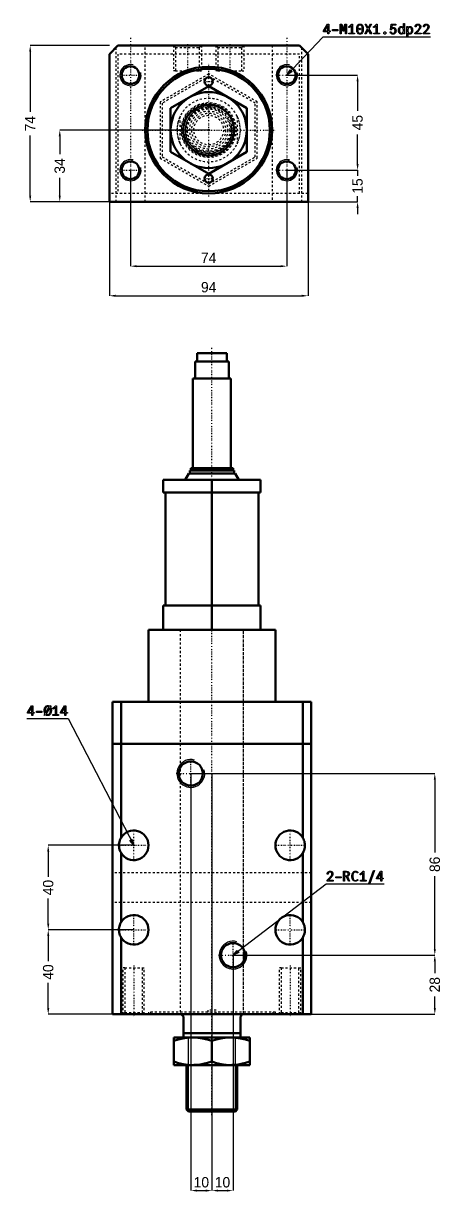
# Model space of a CAD drawing. Header units: millimetres. Extents: x -88 to 598, y -503 to 70.
# Drawn here: x -88 to 110, y -503 to 51 of the extents above; entities that cross this region are included whole.
import ezdxf

# ---------------------------------------------------------------- set-up
doc = ezdxf.new("R2010")
doc.units = ezdxf.units.MM
doc.linetypes.add('Center', pattern=[1.5, 0.45, -0.5, 0.05, -0.5])
doc.linetypes.add('Dashed', pattern=[2, 1, -1])
for name, color, linetype, lineweight in [('2d ConnectionPoints', 7, 'Continuous', 50), ('AM_0', 7, 'Continuous', 50), ('AM_5', 3, 'Continuous', 25), ('AM_7', 7, 'Center', 25), ('AM_9', 6, 'Dashed', 25)]:
    doc.layers.add(name, color=color, linetype=linetype, lineweight=lineweight)
doc.dimstyles.new('ISO-25', dxfattribs={"dimtxt": 2.5, "dimasz": 2.5, "dimexe": 1.25, "dimexo": 0.625, "dimtad": 1, "dimtxsty": 'Standard', "dimcen": 2.5, "dimadec": 0, "dimazin": 0, "dimtfac": 1, "dimtmove": 0, "dimatfit": 3, "dimfxl": 0, "dimarcsym": 0})

# ---------------------------------------------------------------- blocks, each defined once
blk = doc.blocks.new('1_JELS_A_70_EX_LA_50_50__L1rod_0_in_JELS_A_70_EX_LA_50_50__L1_0')
at = {"layer": 'AM_0'}
for p, q in [((-18, 10.39), (0, 20.78)), ((0, 20.78), (18, 10.39)), ((-18, -10.39), (-18, 10.39)), ((18, 10.39), (18, -10.39)), ((0, -20.78), (-18, -10.39)), ((18, -10.39), (0, -20.78))]:
    blk.add_line(p, q, dxfattribs=at)
for radius in [18, 12]:
    blk.add_circle((0, 0), radius, dxfattribs=at)
at = {"layer": 'AM_5'}
blk.add_arc((0, 0), 11.08, 75, 15, dxfattribs=at)
at = {"layer": 'AM_9'}
for p, q in [((0, 26.56), (-23, 13.28)), ((0, 25.4), (-22, 12.7)), ((23, 13.28), (0, 26.56)), ((22, 12.7), (0, 25.4)), ((-23, 13.28), (-23, -13.28)), ((-22, 12.7), (-22, -12.7)), ((22, -12.7), (22, 12.7)), ((23, -13.28), (23, 13.28)), ((-13.5, 6.54), (-13.79, 5.91)), ((-13.5, -6.54), (-13.5, 6.54)), ((13.5, 6.54), (13.5, -6.54)), ((-13.9, -5.63), (-13.5, -6.54)), ((-23, -13.28), (0, -26.56)), ((-22, -12.7), (0, -25.4)), ((0, -25.4), (22, -12.7)), ((0, -26.56), (23, -13.28))]:
    blk.add_line(p, q, dxfattribs=at)
for points in [[(-13.79, 5.91), (-14.25, 4.69), (-14.5, 3.84)], [(14.5, 3.84), (14.11, 5.09), (13.61, 6.3), (13.5, 6.54)], [(-14.5, 3.84), (-14.78, 2.56), (-14.95, 1.26), (-15, 0.19)], [(-15, 0.19), (-14.96, -1.12), (-14.92, -1.57)], [(14.5, -3.84), (14.78, -2.56), (14.95, -1.26), (15, 0.04), (14.94, 1.35), (14.76, 2.65), (14.5, 3.84)], [(-14.92, -1.57), (-14.72, -2.87), (-14.5, -3.84)], [(-14.5, -3.84), (-14.11, -5.09), (-13.9, -5.63)], [(13.5, -6.54), (14.02, -5.34), (14.43, -4.09), (14.5, -3.84)]]:
    blk.add_lwpolyline(points, dxfattribs=at)
for radius in [13, 12.7, 10.97, 10.5, 10, 9, 8, 7]:
    blk.add_circle((0, 0), radius, dxfattribs=at)
for start, end in [(25.8419, 154.1581), (205.8419, 334.1581)]:
    blk.add_arc((0, 0), 15, start, end, dxfattribs=at)
blk = doc.blocks.new('2_JELS_A_70_EX_LA_50_50__L1body_0_in_JELS_A_70_EX_LA_50_50__L1_0')
at = {"layer": 'AM_0'}
for p, q in [((-43, 40), (-47, 36)), ((43, 40), (-43, 40)), ((47, 36), (43, 40)), ((-47, 36), (-47, -34)), ((47, -34), (47, 36)), ((-47, -34), (47, -34))]:
    blk.add_line(p, q, dxfattribs=at)
for centre, radius in [((-37, 26), 4.188), ((0, 0), 30), ((0, 0), 29), ((37, 26), 4.188), ((0, 23), 2), ((-37, -19), 4.188), ((37, -19), 4.188), ((0, -23), 2)]:
    blk.add_circle(centre, radius, dxfattribs=at)
at = {"layer": 'AM_5', "linetype": 'Dashed'}
for p, q in [((-16.5785, 40), (-16.5785, 28)), ((-3.4215, 40), (-3.4215, 28)), ((3.4215, 40), (3.4215, 28)), ((16.5785, 40), (16.5785, 28)), ((-15.7225, 28), (-16.5785, 28)), ((-4.2775, 28), (-3.4215, 28)), ((4.2775, 28), (3.4215, 28)), ((15.7225, 28), (16.5785, 28))]:
    blk.add_line(p, q, dxfattribs=at)
at = {"layer": 'AM_5'}
for centre in [(-37, 26), (37, 26), (-37, -19), (37, -19)]:
    blk.add_arc(centre, 5, 75, 15, dxfattribs=at)
at = {"layer": 'AM_7'}
for p, q in [((-37, 43.7), (-37, -37.7)), ((-10, 40.6), (-10, 27.4)), ((10, 40.6), (10, 27.4)), ((37, 43.7), (37, -37.7)), ((0, -31.5), (0, 31.5)), ((-42.25, 26), (-31.75, 26)), ((-2.1, 23), (2.1, 23)), ((31.75, 26), (42.25, 26)), ((-31.5, 0), (31.5, 0)), ((-42.25, -19), (-31.75, -19)), ((31.75, -19), (42.25, -19)), ((-2.1, -23), (2.1, -23))]:
    blk.add_line(p, q, dxfattribs=at)
at = {"layer": 'AM_9'}
for p, q in [((-44, 39), (-44, -34)), ((-30, -34), (-30, 40)), ((-16.5785, 40), (-15.7225, 39.144)), ((-15.7225, 39.144), (-15.7225, 28)), ((-15.7225, 39.144), (-4.2775, 39.144)), ((-4.2775, 39.144), (-3.4215, 40)), ((-4.2775, 28), (-4.2775, 39.144)), ((3.4215, 40), (4.2775, 39.144)), ((4.2775, 39.144), (4.2775, 28)), ((4.2775, 39.144), (15.7225, 39.144)), ((15.7225, 39.144), (16.5785, 40)), ((15.7225, 28), (15.7225, 39.144)), ((30, 40), (30, -34)), ((44, -34), (44, 39)), ((43, 36), (-43, 36)), ((-43, 36), (-43, -30)), ((43, -30), (43, 36)), ((-15.7225, 28), (-4.2775, 28)), ((4.2775, 28), (15.7225, 28)), ((47, -30), (-47, -30))]:
    blk.add_line(p, q, dxfattribs=at)
blk.add_arc((0, 0), 15, 154.390447, 205.609632, dxfattribs=at)
blk = doc.blocks.new('*D3')
at = {"layer": 'AM_5', "color": 0, "lineweight": -2}
for p, q in [((-47, -34), (-47, -78.45)), ((47, -34), (47, -78.45)), ((-44.06, -78.45), (44.06, -78.45))]:
    blk.add_line(p, q, dxfattribs=at)
at = {"layer": 'AM_5', "color": 0}
for points in [[(-44.06, -77.96), (-44.06, -78.94), (-47, -78.45)], [(44.06, -78.94), (44.06, -77.96), (47, -78.45)]]:
    blk.add_solid(points, dxfattribs=at)
at = {"layer": 'Defpoints', "color": 0}
for p in [(-47, -34), (47, -34), (47, -78.45)]:
    blk.add_point(p, dxfattribs=at)
at = {"layer": 'AM_5', "color": 0, "insert": (0, -74.42), "char_height": 4.9, "attachment_point": 5}
blk.add_mtext('94', dxfattribs=at)
blk = doc.blocks.new('*D4')
at = {"layer": 'AM_5', "color": 0, "lineweight": -2}
for p, q in [((-37, -19), (-37, -64.45)), ((37, -19), (37, -64.45)), ((-34.06, -64.45), (34.06, -64.45))]:
    blk.add_line(p, q, dxfattribs=at)
at = {"layer": 'AM_5', "color": 0}
for points in [[(-34.06, -63.96), (-34.06, -64.94), (-37, -64.45)], [(34.06, -64.94), (34.06, -63.96), (37, -64.45)]]:
    blk.add_solid(points, dxfattribs=at)
at = {"layer": 'Defpoints', "color": 0}
for p in [(-37, -19), (37, -19), (37, -64.45)]:
    blk.add_point(p, dxfattribs=at)
at = {"layer": 'AM_5', "color": 0, "insert": (0, -60.44), "char_height": 4.9, "attachment_point": 5}
blk.add_mtext('74', dxfattribs=at)
blk = doc.blocks.new('*D5')
at = {"layer": 'AM_5', "color": 0, "lineweight": -2}
for p, q in [((-47, 40), (-84.45, 40)), ((-84.45, 37.06), (-84.45, 8.55)), ((-84.45, -31.06), (-84.45, -2.55)), ((-47, -34), (-84.45, -34))]:
    blk.add_line(p, q, dxfattribs=at)
at = {"layer": 'AM_5', "color": 0}
for points in [[(-83.96, 37.06), (-84.94, 37.06), (-84.45, 40)], [(-84.94, -31.06), (-83.96, -31.06), (-84.45, -34)]]:
    blk.add_solid(points, dxfattribs=at)
at = {"layer": 'Defpoints', "color": 0}
for p in [(-84.45, 40), (-47, 40), (-47, -34)]:
    blk.add_point(p, dxfattribs=at)
at = {"layer": 'AM_5', "color": 0, "insert": (-84.45, 3), "char_height": 4.9, "attachment_point": 5, "rotation": 90}
blk.add_mtext('74', dxfattribs=at)
blk = doc.blocks.new('*D6')
at = {"layer": 'AM_5', "color": 0, "lineweight": -2}
for p, q in [((0, 0), (-70.45, 0)), ((-70.45, -2.94), (-70.45, -11.43)), ((-70.45, -31.06), (-70.45, -22.57)), ((-47, -34), (-70.45, -34))]:
    blk.add_line(p, q, dxfattribs=at)
at = {"layer": 'AM_5', "color": 0}
for points in [[(-69.96, -2.94), (-70.94, -2.94), (-70.45, 0)], [(-70.94, -31.06), (-69.96, -31.06), (-70.45, -34)]]:
    blk.add_solid(points, dxfattribs=at)
at = {"layer": 'Defpoints', "color": 0}
for p in [(0, 0), (-70.45, -34), (-47, -34)]:
    blk.add_point(p, dxfattribs=at)
at = {"layer": 'AM_5', "color": 0, "insert": (-70.45, -17), "char_height": 4.9, "attachment_point": 5, "rotation": 90}
blk.add_mtext('34', dxfattribs=at)
blk = doc.blocks.new('*D7')
at = {"layer": 'AM_5', "color": 0, "lineweight": -2}
for p, q in [((70.45, -16.06), (70.45, -13.12)), ((37, -19), (70.45, -19)), ((70.45, -19), (70.45, -21.71)), ((70.45, -34), (70.45, -31.29)), ((47, -34), (70.45, -34)), ((70.45, -36.94), (70.45, -39.88))]:
    blk.add_line(p, q, dxfattribs=at)
at = {"layer": 'AM_5', "color": 0}
for points in [[(69.96, -16.06), (70.94, -16.06), (70.45, -19)], [(70.94, -36.94), (69.96, -36.94), (70.45, -34)]]:
    blk.add_solid(points, dxfattribs=at)
at = {"layer": 'Defpoints', "color": 0}
for p in [(37, -19), (47, -34), (70.45, -34)]:
    blk.add_point(p, dxfattribs=at)
at = {"layer": 'AM_5', "color": 0, "insert": (70.45, -26.5), "char_height": 4.9, "attachment_point": 5, "rotation": 90}
blk.add_mtext('15', dxfattribs=at)
blk = doc.blocks.new('*D8')
at = {"layer": 'AM_5', "color": 0, "lineweight": -2}
for p, q in [((37, 26), (70.45, 26)), ((70.45, 23.06), (70.45, 9.14)), ((70.45, -16.06), (70.45, -2.14)), ((37, -19), (70.45, -19))]:
    blk.add_line(p, q, dxfattribs=at)
at = {"layer": 'AM_5', "color": 0}
for points in [[(70.94, 23.06), (69.96, 23.06), (70.45, 26)], [(69.96, -16.06), (70.94, -16.06), (70.45, -19)]]:
    blk.add_solid(points, dxfattribs=at)
at = {"layer": 'Defpoints', "color": 0}
for p in [(37, 26), (70.45, 26), (37, -19)]:
    blk.add_point(p, dxfattribs=at)
at = {"layer": 'AM_5', "color": 0, "insert": (70.45, 3.5), "char_height": 4.9, "attachment_point": 5, "rotation": 90}
blk.add_mtext('45', dxfattribs=at)
blk = doc.blocks.new('1_JELS_A_70_EX_LA_50_50__L1rod_0_in_JELS_A_70_EX_LA_50_50__L1_4')
at = {"layer": 'AM_0'}
for p, q in [((-7, 313), (7, 313)), ((-7, 313), (-7, 309)), ((7, 309), (7, 313)), ((-8, 309), (8, 309)), ((-8, 309), (-8, 301)), ((8, 301), (8, 309)), ((-9, 301), (9, 301)), ((-9, 301), (-9, 258.5)), ((9, 258.5), (9, 301)), ((-10.97, 256), (-12.7, 253)), ((-10.97, 256), (10.97, 256)), ((-10.5, 257.5), (10.5, 257.5)), ((-10.5, 257.5), (-10.5, 256)), ((-10, 258.5), (10, 258.5)), ((-10, 258.5), (-10, 257.5)), ((10, 257.5), (10, 258.5)), ((10.5, 256), (10.5, 257.5)), ((12.7, 253), (10.97, 256)), ((23, 253), (-23, 253)), ((-23, 253), (-23, 247)), ((0, 253), (0, 182)), ((23, 253), (23, 247)), ((23, 247), (-23, 247)), ((-22, 247), (-22, 193.5)), ((22, 247), (22, 193.5)), ((23, 193.5), (-23, 193.5)), ((-23, 193.5), (-23, 182)), ((23, 193.5), (23, 182)), ((14.5, 0), (13.5, -1)), ((-13.5, -1), (-14.5, 0)), ((-13.5, -10.5), (-13.5, -1)), ((13.5, -1), (13.5, -10.5)), ((-18, -11), (18, -11)), ((-18, -24), (-18, -11)), ((-13.5, -9), (13.5, -9)), ((-13.5, -10.5), (-13, -11)), ((13, -11), (13.5, -10.5)), ((18, -11), (18, -24)), ((0, -22.39), (0, -12.61)), ((-18, -24), (18, -24)), ((-12, -24), (-12, -45.08)), ((12, -45.08), (12, -24)), ((-12, -45.08), (-11.08, -46)), ((-12, -45.08), (12, -45.08)), ((-11.08, -46), (11.08, -46)), ((11.08, -46), (12, -45.08))]:
    blk.add_line(p, q, dxfattribs=at)
for points in [[(-9, -11), (-9.64, -11.01), (-11.74, -11.16), (-13.83, -11.49), (-15.93, -11.98), (-18, -12.61)], [(0, -12.61), (-2.19, -11.95), (-4.41, -11.44), (-6.7, -11.11), (-9, -11)], [(9, -11), (8.36, -11.01), (6.26, -11.16), (4.17, -11.49), (2.07, -11.98), (0, -12.61)], [(18, -12.61), (15.81, -11.95), (13.59, -11.44), (11.3, -11.11), (9, -11)], [(-18, -22.39), (-15.81, -23.05), (-13.59, -23.56), (-11.3, -23.89), (-9, -24)], [(-9, -24), (-8.36, -23.99), (-6.26, -23.84), (-4.17, -23.51), (-2.07, -23.02), (0, -22.39)], [(0, -22.39), (2.19, -23.05), (4.41, -23.56), (6.7, -23.89), (9, -24)], [(9, -24), (9.64, -23.99), (11.74, -23.84), (13.83, -23.51), (15.93, -23.02), (18, -22.39)]]:
    blk.add_lwpolyline(points, dxfattribs=at)
at = {"layer": 'AM_5'}
for p, q in [((-12, -11), (-11.08, -11)), ((-11.08, -46), (-11.08, -11)), ((11.08, -46), (11.08, -11)), ((12, -11), (11.08, -11))]:
    blk.add_line(p, q, dxfattribs=at)
at = {"layer": 'AM_7'}
for p, q in [((0, 250), (0, 316)), ((0, -47.75), (0, 191.65))]:
    blk.add_line(p, q, dxfattribs=at)
at = {"layer": 'AM_9'}
for p, q in [((-15, 182), (-15, 0.5)), ((15, 0.5), (15, 182)), ((-14.5, 0), (-15, 0.5)), ((15, 0.5), (14.5, 0))]:
    blk.add_line(p, q, dxfattribs=at)
blk = doc.blocks.new('2_JELS_A_70_EX_LA_50_50__L1body_0_in_JELS_A_70_EX_LA_50_50__L1_4')
at = {"layer": 'AM_0'}
for p, q in [((-30, 182), (30, 182)), ((-30, 182), (-30, 148)), ((30, 148), (30, 182)), ((47, 148), (-47, 148)), ((-47, 148), (-47, 128.05)), ((-43, 148), (-43, 83.61)), ((43, 148), (43, 83.61)), ((47, 148), (47, 128.05)), ((47, 128.05), (-47, 128.05)), ((47, 128), (-47, 128)), ((-47, 128), (-47, 0)), ((47, 128), (47, 0)), ((-43, 76.39), (-43, 43.61)), ((43, 76.39), (43, 43.61)), ((-43, 36.39), (-43, 0)), ((43, 36.39), (43, 0)), ((47, 0), (-47, 0))]:
    blk.add_line(p, q, dxfattribs=at)
for points in [[(-43, 76.39), (-43.29, 76.93), (-43.53, 77.49), (-43.73, 78.07), (-43.87, 78.66), (-43.96, 79.27), (-44, 79.88), (-43.98, 80.49), (-43.91, 81.09), (-43.79, 81.69), (-43.62, 82.28), (-43.39, 82.85), (-43.12, 83.39), (-43, 83.61)], [(43, 83.61), (43.29, 83.07), (43.53, 82.51), (43.73, 81.93), (43.87, 81.34), (43.96, 80.73), (44, 80.12), (43.98, 79.51), (43.91, 78.91), (43.79, 78.31), (43.62, 77.72), (43.39, 77.15), (43.12, 76.61), (43, 76.39)], [(-43, 36.39), (-43.29, 36.93), (-43.53, 37.49), (-43.73, 38.07), (-43.87, 38.66), (-43.96, 39.27), (-44, 39.88), (-43.98, 40.49), (-43.91, 41.09), (-43.79, 41.69), (-43.62, 42.28), (-43.39, 42.85), (-43.12, 43.39), (-43, 43.61)], [(43, 43.61), (43.29, 43.07), (43.53, 42.51), (43.73, 41.93), (43.87, 41.34), (43.96, 40.73), (44, 40.12), (43.98, 39.51), (43.91, 38.91), (43.79, 38.31), (43.62, 37.72), (43.39, 37.15), (43.12, 36.61), (43, 36.39)]]:
    blk.add_lwpolyline(points, dxfattribs=at)
for centre in [(-10, 114), (10, 28)]:
    blk.add_circle(centre, 5.72, dxfattribs=at)
for centre, start, end in [((-37, 80), 211.0027, 148.9973), ((37, 80), 31.0027, 328.9973), ((-37, 40), 211.0027, 148.9973), ((37, 40), 31.0027, 328.9973)]:
    blk.add_arc(centre, 7, start, end, dxfattribs=at)
at = {"layer": 'AM_5', "linetype": 'Dashed'}
for p, q in [((-42, 0), (-42, 22)), ((-41.19, 22), (-42, 22)), ((-32.81, 22), (-32, 22)), ((-32, 0), (-32, 22)), ((32, 0), (32, 22)), ((32.81, 22), (32, 22)), ((41.19, 22), (42, 22)), ((42, 0), (42, 22))]:
    blk.add_line(p, q, dxfattribs=at)
at = {"layer": 'AM_5'}
for centre in [(-10, 114), (10, 28)]:
    blk.add_arc(centre, 6.58, 75, 15, dxfattribs=at)
at = {"layer": 'AM_7'}
for p, q in [((-10, 107.09), (-10, 120.91)), ((-16.91, 114), (-3.09, 114)), ((-37, 72.65), (-37, 87.35)), ((37, 72.65), (37, 87.35)), ((-44.35, 80), (-29.65, 80)), ((29.65, 80), (44.35, 80)), ((-37, 32.65), (-37, 47.35)), ((37, 32.65), (37, 47.35)), ((-44.35, 40), (-29.65, 40)), ((29.65, 40), (44.35, 40)), ((10, 21.09), (10, 34.91)), ((3.09, 28), (16.91, 28)), ((-37, 23.1), (-37, -1.1)), ((37, 23.1), (37, -1.1))]:
    blk.add_line(p, q, dxfattribs=at)
at = {"layer": 'AM_9'}
for p, q in [((-15, 182), (-15, 0)), ((15, 0), (15, 182)), ((47, 67), (-47, 67)), ((47, 53), (-47, 53)), ((-41.19, 22), (-32.81, 22)), ((-41.19, 22), (-41.19, 0.81)), ((-32.81, 0.81), (-32.81, 22)), ((32.81, 22), (41.19, 22)), ((32.81, 22), (32.81, 0.81)), ((41.19, 0.81), (41.19, 22)), ((-41.19, 0.81), (-42, 0)), ((-41.19, 0.81), (-32.81, 0.81)), ((-32, 0), (-32.81, 0.81)), ((30, 1), (-30, 1)), ((-30, 1), (-30, 0)), ((-29, 1), (-29, 0)), ((2, 2), (-2, 2)), ((-2, 2), (-2, 0)), ((2, 0), (2, 2)), ((29, 0), (29, 1)), ((30, 0), (30, 1)), ((32.81, 0.81), (32, 0)), ((32.81, 0.81), (41.19, 0.81)), ((42, 0), (41.19, 0.81))]:
    blk.add_line(p, q, dxfattribs=at)
blk = doc.blocks.new('*D18')
at = {"layer": 'AM_5', "color": 0, "lineweight": -2}
for p, q in [((-35.46, -378.6), (-75.91, -378.6)), ((-75.91, -381.54), (-75.91, -393.45)), ((-75.91, -415.66), (-75.91, -403.74)), ((-45.46, -418.6), (-75.91, -418.6))]:
    blk.add_line(p, q, dxfattribs=at)
at = {"layer": 'AM_5', "color": 0}
for points in [[(-75.42, -381.54), (-76.4, -381.54), (-75.91, -378.6)], [(-76.4, -415.66), (-75.42, -415.66), (-75.91, -418.6)]]:
    blk.add_solid(points, dxfattribs=at)
at = {"layer": 'Defpoints', "color": 0}
for p in [(-35.46, -378.6), (-75.91, -418.6), (-45.46, -418.6)]:
    blk.add_point(p, dxfattribs=at)
at = {"layer": 'AM_5', "color": 0, "insert": (-75.91, -398.6), "char_height": 4.9, "attachment_point": 5, "rotation": 90}
blk.add_mtext('40', dxfattribs=at)
blk = doc.blocks.new('*D19')
at = {"layer": 'AM_5', "color": 0, "lineweight": -2}
for p, q in [((-35.46, -338.6), (-75.91, -338.6)), ((-75.91, -341.54), (-75.91, -353.45)), ((-75.91, -375.66), (-75.91, -363.74)), ((-35.46, -378.6), (-75.91, -378.6))]:
    blk.add_line(p, q, dxfattribs=at)
at = {"layer": 'AM_5', "color": 0}
for points in [[(-75.42, -341.54), (-76.4, -341.54), (-75.91, -338.6)], [(-76.4, -375.66), (-75.42, -375.66), (-75.91, -378.6)]]:
    blk.add_solid(points, dxfattribs=at)
at = {"layer": 'Defpoints', "color": 0}
for p in [(-35.46, -338.6), (-75.91, -378.6), (-35.46, -378.6)]:
    blk.add_point(p, dxfattribs=at)
at = {"layer": 'AM_5', "color": 0, "insert": (-75.91, -358.6), "char_height": 4.9, "attachment_point": 5, "rotation": 90}
blk.add_mtext('40', dxfattribs=at)
blk = doc.blocks.new('*D20')
at = {"layer": 'AM_5', "color": 0, "lineweight": -2}
for p, q in [((-8.46, -304.6), (-8.46, -502.05)), ((1.54, -304.6), (1.54, -502.05)), ((-5.52, -502.05), (-1.4, -502.05))]:
    blk.add_line(p, q, dxfattribs=at)
at = {"layer": 'AM_5', "color": 0}
for points in [[(-5.52, -501.56), (-5.52, -502.54), (-8.46, -502.05)], [(-1.4, -502.54), (-1.4, -501.56), (1.54, -502.05)]]:
    blk.add_solid(points, dxfattribs=at)
at = {"layer": 'Defpoints', "color": 0}
for p in [(-8.46, -304.6), (1.54, -304.6), (1.54, -502.05)]:
    blk.add_point(p, dxfattribs=at)
at = {"layer": 'AM_5', "color": 0, "insert": (-3.46, -498.13), "char_height": 4.9, "attachment_point": 5}
blk.add_mtext('10', dxfattribs=at)
blk = doc.blocks.new('*D21')
at = {"layer": 'AM_5', "color": 0, "lineweight": -2}
for p, q in [((1.54, -390.6), (1.54, -502.05)), ((11.54, -390.6), (11.54, -502.05)), ((4.48, -502.05), (8.6, -502.05))]:
    blk.add_line(p, q, dxfattribs=at)
at = {"layer": 'AM_5', "color": 0}
for points in [[(4.48, -501.56), (4.48, -502.54), (1.54, -502.05)], [(8.6, -502.54), (8.6, -501.56), (11.54, -502.05)]]:
    blk.add_solid(points, dxfattribs=at)
at = {"layer": 'Defpoints', "color": 0}
for p in [(1.54, -390.6), (11.54, -390.6), (11.54, -502.05)]:
    blk.add_point(p, dxfattribs=at)
at = {"layer": 'AM_5', "color": 0, "insert": (6.54, -498.13), "char_height": 4.9, "attachment_point": 5}
blk.add_mtext('10', dxfattribs=at)
blk = doc.blocks.new('*D22')
at = {"layer": 'AM_5', "color": 0, "lineweight": -2}
for p, q in [((11.54, -390.6), (106.99, -390.6)), ((106.99, -393.54), (106.99, -399.05)), ((106.99, -415.66), (106.99, -410.15)), ((38.54, -418.6), (106.99, -418.6))]:
    blk.add_line(p, q, dxfattribs=at)
at = {"layer": 'AM_5', "color": 0}
for points in [[(107.48, -393.54), (106.5, -393.54), (106.99, -390.6)], [(106.5, -415.66), (107.48, -415.66), (106.99, -418.6)]]:
    blk.add_solid(points, dxfattribs=at)
at = {"layer": 'Defpoints', "color": 0}
for p in [(11.54, -390.6), (38.54, -418.6), (106.99, -418.6)]:
    blk.add_point(p, dxfattribs=at)
at = {"layer": 'AM_5', "color": 0, "insert": (106.99, -404.6), "char_height": 4.9, "attachment_point": 5, "rotation": 90}
blk.add_mtext('28', dxfattribs=at)
blk = doc.blocks.new('*D23')
at = {"layer": 'AM_5', "color": 0, "lineweight": -2}
for p, q in [((-8.46, -304.6), (106.99, -304.6)), ((106.99, -307.54), (106.99, -342.05)), ((106.99, -387.66), (106.99, -353.15)), ((11.54, -390.6), (106.99, -390.6))]:
    blk.add_line(p, q, dxfattribs=at)
at = {"layer": 'AM_5', "color": 0}
for points in [[(107.48, -307.54), (106.5, -307.54), (106.99, -304.6)], [(106.5, -387.66), (107.48, -387.66), (106.99, -390.6)]]:
    blk.add_solid(points, dxfattribs=at)
at = {"layer": 'Defpoints', "color": 0}
for p in [(-8.46, -304.6), (11.54, -390.6), (106.99, -390.6)]:
    blk.add_point(p, dxfattribs=at)
at = {"layer": 'AM_5', "color": 0, "insert": (106.99, -347.6), "char_height": 4.9, "attachment_point": 5, "rotation": 90}
blk.add_mtext('86', dxfattribs=at)

msp = doc.modelspace()

# ---------------------------------------------------------------- linework, layer by layer
at = {"layer": '2d ConnectionPoints'}
for p in [(0, 0), (1.541, -418.6)]:
    msp.add_point(p, dxfattribs=at)
at = {"layer": 'AM_5'}
for p, q in [((54, 44), (37, 26)), ((104.96, 44), (54, 44)), ((-86.059, -278.6), (-66.459, -278.6)), ((-66.459, -278.6), (-35.459, -338.6)), ((55.541, -357), (11.541, -390.6)), ((82.981, -357), (55.541, -357))]:
    msp.add_line(p, q, dxfattribs=at)
for points in [[(56.376, 46.489), (54.312, 46.489), (54.312, 46.903), (56.191, 50.088), (56.822, 50.088), (56.822, 46.919), (57.51, 46.919), (57.51, 46.489), (56.822, 46.489), (56.822, 45.47), (56.376, 45.47), (56.376, 46.489)], [(62.225, 50.088), (63.047, 50.088), (63.748, 47.203), (64.442, 50.088), (65.277, 50.088), (65.277, 45.47), (64.805, 45.47), (64.805, 49.604), (64.773, 49.588), (64.041, 46.776), (63.461, 46.776), (62.719, 49.588), (62.697, 49.601), (62.697, 45.47), (62.225, 45.47), (62.225, 50.088)], [(66.356, 45.878), (67.528, 45.878), (67.528, 49.324), (67.528, 49.324), (67.465, 49.26), (67.358, 49.161), (67.358, 49.161), (67.237, 49.058), (67.149, 48.986), (67.149, 48.986), (67.057, 48.915), (66.918, 48.814), (66.918, 48.814), (66.778, 48.72), (66.684, 48.661), (66.684, 48.661), (66.592, 48.608), (66.465, 48.544), (66.465, 48.544), (66.349, 48.497), (66.279, 48.477), (66.279, 48.961), (66.279, 48.961), (66.366, 49.002), (66.503, 49.081), (66.503, 49.081), (66.648, 49.179), (66.749, 49.255), (66.749, 49.255), (66.85, 49.337), (66.998, 49.464), (66.998, 49.464), (67.14, 49.596), (67.231, 49.687), (67.231, 49.687), (67.318, 49.776), (67.435, 49.902), (67.435, 49.902), (67.534, 50.017), (67.591, 50.088), (67.999, 50.088), (67.999, 45.878), (69.063, 45.878), (69.063, 45.47), (66.356, 45.47), (66.356, 45.878)], [(71.588, 45.406), (71.588, 45.406), (71.347, 45.418), (71.031, 45.48), (71.031, 45.48), (70.768, 45.594), (70.623, 45.699), (70.623, 45.699), (70.498, 45.825), (70.343, 46.047), (70.343, 46.047), (70.227, 46.308), (70.172, 46.504), (70.172, 46.504), (70.13, 46.719), (70.085, 47.082), (70.085, 47.082), (70.06, 47.494), (70.056, 47.795), (70.056, 47.795), (70.061, 48.089), (70.085, 48.493), (70.085, 48.493), (70.131, 48.85), (70.174, 49.063), (70.174, 49.063), (70.23, 49.257), (70.346, 49.515), (70.346, 49.515), (70.502, 49.735), (70.628, 49.861), (70.628, 49.861), (70.773, 49.965), (71.036, 50.079), (71.036, 50.079), (71.35, 50.14), (71.588, 50.152), (71.588, 50.152), (71.827, 50.14), (72.142, 50.079), (72.142, 50.079), (72.405, 49.965), (72.551, 49.861), (72.551, 49.861), (72.677, 49.735), (72.833, 49.516), (72.833, 49.516), (72.95, 49.258), (73.007, 49.064), (73.007, 49.064), (73.05, 48.852), (73.096, 48.495), (73.096, 48.495), (73.121, 48.09), (73.126, 47.795), (73.126, 47.795), (73.121, 47.498), (73.095, 47.09), (73.095, 47.09), (73.047, 46.728), (73.002, 46.511), (73.002, 46.511), (72.944, 46.314), (72.824, 46.051), (72.824, 46.051), (72.667, 45.828), (72.54, 45.701), (72.54, 45.701), (72.394, 45.595), (72.133, 45.48), (72.133, 45.48), (71.823, 45.418), (71.588, 45.406)], [(75.212, 47.859), (73.966, 50.088), (74.495, 50.088), (75.517, 48.289), (76.521, 50.088), (77.03, 50.088), (75.785, 47.945), (77.132, 45.47), (76.623, 45.47), (75.511, 47.457), (74.412, 45.47), (73.89, 45.47), (75.212, 47.859)], [(78.116, 45.878), (79.288, 45.878), (79.288, 49.324), (79.288, 49.324), (79.225, 49.26), (79.118, 49.161), (79.118, 49.161), (78.997, 49.058), (78.909, 48.986), (78.909, 48.986), (78.817, 48.915), (78.678, 48.814), (78.678, 48.814), (78.538, 48.72), (78.444, 48.661), (78.444, 48.661), (78.352, 48.608), (78.225, 48.544), (78.225, 48.544), (78.109, 48.497), (78.039, 48.477), (78.039, 48.961), (78.039, 48.961), (78.126, 49.002), (78.263, 49.081), (78.263, 49.081), (78.408, 49.179), (78.509, 49.255), (78.509, 49.255), (78.61, 49.337), (78.758, 49.464), (78.758, 49.464), (78.9, 49.596), (78.991, 49.687), (78.991, 49.687), (79.078, 49.776), (79.195, 49.902), (79.195, 49.902), (79.294, 50.017), (79.351, 50.088), (79.759, 50.088), (79.759, 45.878), (80.823, 45.878), (80.823, 45.47), (78.116, 45.47), (78.116, 45.878)], [(87.204, 45.413), (87.204, 45.413), (87.06, 45.418), (86.855, 45.443), (86.855, 45.443), (86.663, 45.491), (86.542, 45.535), (86.542, 45.535), (86.428, 45.59), (86.275, 45.692), (86.275, 45.692), (86.144, 45.818), (86.069, 45.916), (86.069, 45.916), (86.005, 46.024), (85.936, 46.207), (85.936, 46.207), (85.899, 46.414), (85.892, 46.566), (86.389, 46.566), (86.389, 46.566), (86.398, 46.423), (86.446, 46.236), (86.446, 46.236), (86.537, 46.083), (86.62, 45.999), (86.62, 45.999), (86.718, 45.93), (86.886, 45.855), (86.886, 45.855), (87.08, 45.815), (87.223, 45.808), (87.223, 45.808), (87.346, 45.814), (87.515, 45.85), (87.515, 45.85), (87.664, 45.916), (87.752, 45.976), (87.752, 45.976), (87.832, 46.048), (87.934, 46.171), (87.934, 46.171), (88.017, 46.314), (88.061, 46.419), (88.061, 46.419), (88.096, 46.531), (88.135, 46.706), (88.135, 46.706), (88.156, 46.89), (88.16, 47.018), (88.16, 47.018), (88.156, 47.135), (88.136, 47.305), (88.136, 47.305), (88.098, 47.468), (88.064, 47.574), (88.064, 47.574), (88.022, 47.674), (87.944, 47.808), (87.944, 47.808), (87.848, 47.925), (87.774, 47.993), (87.774, 47.993), (87.693, 48.05), (87.557, 48.112), (87.557, 48.112), (87.404, 48.145), (87.293, 48.152), (87.293, 48.152), (87.175, 48.144), (87.008, 48.103), (87.008, 48.103), (86.854, 48.027), (86.758, 47.957), (86.758, 47.957), (86.671, 47.874), (86.564, 47.727), (86.564, 47.727), (86.484, 47.555), (86.446, 47.426), (85.962, 47.426), (86.293, 50.101), (88.542, 50.101), (88.542, 49.687), (86.745, 49.687), (86.542, 48.155), (86.542, 48.155), (86.609, 48.237), (86.714, 48.345), (86.714, 48.345), (86.825, 48.433), (86.902, 48.481), (86.902, 48.481), (86.982, 48.521), (87.113, 48.564), (87.113, 48.564), (87.255, 48.587), (87.357, 48.591), (87.357, 48.591), (87.513, 48.583), (87.731, 48.539), (87.731, 48.539), (87.93, 48.457), (88.051, 48.381), (88.051, 48.381), (88.163, 48.291), (88.309, 48.133), (88.309, 48.133), (88.43, 47.948), (88.497, 47.809), (88.497, 47.809), (88.552, 47.662), (88.612, 47.428), (88.612, 47.428), (88.644, 47.179), (88.65, 47.005), (88.65, 47.005), (88.643, 46.822), (88.605, 46.564), (88.605, 46.564), (88.534, 46.324), (88.469, 46.175), (88.469, 46.175), (88.39, 46.037), (88.25, 45.854), (88.25, 45.854), (88.084, 45.7), (87.959, 45.613), (87.959, 45.613), (87.824, 45.541), (87.606, 45.463), (87.606, 45.463), (87.371, 45.421), (87.204, 45.413)], [(91.124, 45.432), (91.124, 45.432), (90.949, 45.443), (90.709, 45.499), (90.709, 45.499), (90.496, 45.604), (90.369, 45.701), (90.369, 45.701), (90.255, 45.815), (90.107, 46.008), (90.107, 46.008), (89.987, 46.228), (89.923, 46.39), (89.923, 46.39), (89.872, 46.56), (89.816, 46.82), (89.816, 46.82), (89.786, 47.086), (89.78, 47.266), (89.78, 47.266), (89.786, 47.438), (89.815, 47.691), (89.815, 47.691), (89.87, 47.938), (89.92, 48.099), (89.92, 48.099), (89.982, 48.253), (90.099, 48.463), (90.099, 48.463), (90.244, 48.647), (90.357, 48.755), (90.357, 48.755), (90.481, 48.848), (90.689, 48.948), (90.689, 48.948), (90.922, 49.001), (91.092, 49.012), (91.092, 49.012), (91.219, 49.007), (91.401, 48.979), (91.401, 48.979), (91.574, 48.929), (91.685, 48.883), (91.685, 48.883), (91.789, 48.824), (91.93, 48.712), (91.93, 48.712), (92.053, 48.569), (92.124, 48.458), (92.124, 50.502), (92.583, 50.502), (92.583, 46.234), (92.583, 46.234), (92.583, 46.188), (92.584, 46.114), (92.584, 46.114), (92.585, 46.033), (92.586, 45.975), (92.586, 45.975), (92.587, 45.918), (92.589, 45.844), (92.589, 45.844), (92.591, 45.782), (92.592, 45.747), (92.602, 45.47), (92.194, 45.47), (92.124, 45.967), (92.124, 45.967), (92.038, 45.859), (91.904, 45.721), (91.904, 45.721), (91.764, 45.612), (91.669, 45.556), (91.669, 45.556), (91.57, 45.511), (91.412, 45.463), (91.412, 45.463), (91.243, 45.437), (91.124, 45.432)], [(97.754, 46.069), (97.754, 46.069), (97.964, 46.26), (98.263, 46.541), (98.263, 46.541), (98.543, 46.812), (98.719, 46.988), (98.719, 46.988), (98.888, 47.165), (99.13, 47.444), (99.13, 47.444), (99.358, 47.737), (99.502, 47.942), (99.502, 47.942), (99.63, 48.145), (99.768, 48.435), (99.768, 48.435), (99.842, 48.707), (99.856, 48.878), (99.856, 48.878), (99.852, 48.974), (99.829, 49.11), (99.829, 49.11), (99.787, 49.236), (99.748, 49.314), (99.748, 49.314), (99.701, 49.387), (99.619, 49.484), (99.619, 49.484), (99.522, 49.565), (99.45, 49.611), (99.45, 49.611), (99.372, 49.648), (99.249, 49.689), (99.249, 49.689), (99.117, 49.711), (99.025, 49.716), (99.025, 49.716), (98.922, 49.711), (98.778, 49.689), (98.778, 49.689), (98.643, 49.646), (98.56, 49.607), (98.56, 49.607), (98.482, 49.56), (98.378, 49.475), (98.378, 49.475), (98.291, 49.372), (98.241, 49.294), (98.241, 49.294), (98.2, 49.208), (98.155, 49.069), (98.155, 49.069), (98.131, 48.917), (98.126, 48.808), (97.649, 48.808), (97.649, 48.808), (97.656, 48.971), (97.695, 49.199), (97.695, 49.199), (97.767, 49.405), (97.833, 49.531), (97.833, 49.531), (97.912, 49.646), (98.05, 49.797), (98.05, 49.797), (98.212, 49.921), (98.332, 49.99), (98.332, 49.99), (98.46, 50.046), (98.662, 50.107), (98.662, 50.107), (98.876, 50.139), (99.025, 50.146), (99.025, 50.146), (99.164, 50.14), (99.366, 50.109), (99.366, 50.109), (99.56, 50.052), (99.684, 49.999), (99.684, 49.999), (99.801, 49.935), (99.959, 49.818), (99.959, 49.818), (100.095, 49.677), (100.173, 49.569), (100.173, 49.569), (100.239, 49.452), (100.31, 49.26), (100.31, 49.26), (100.349, 49.05), (100.356, 48.9), (100.356, 48.9), (100.345, 48.73), (100.288, 48.469), (100.288, 48.469), (100.183, 48.201), (100.085, 48.018), (100.085, 48.018), (99.973, 47.836), (99.792, 47.572), (99.792, 47.572), (99.594, 47.321), (99.453, 47.16), (99.453, 47.16), (99.301, 46.996), (99.047, 46.73), (99.047, 46.73), (98.759, 46.441), (98.55, 46.234), (98.212, 45.903), (100.493, 45.9), (100.493, 45.47), (97.585, 45.47), (97.585, 45.916), (97.754, 46.069)], [(101.674, 46.069), (101.674, 46.069), (101.884, 46.26), (102.183, 46.541), (102.183, 46.541), (102.463, 46.812), (102.639, 46.988), (102.639, 46.988), (102.808, 47.165), (103.05, 47.444), (103.05, 47.444), (103.278, 47.737), (103.422, 47.942), (103.422, 47.942), (103.55, 48.145), (103.688, 48.435), (103.688, 48.435), (103.762, 48.707), (103.776, 48.878), (103.776, 48.878), (103.772, 48.974), (103.749, 49.11), (103.749, 49.11), (103.707, 49.236), (103.668, 49.314), (103.668, 49.314), (103.621, 49.387), (103.539, 49.484), (103.539, 49.484), (103.442, 49.565), (103.37, 49.611), (103.37, 49.611), (103.292, 49.648), (103.169, 49.689), (103.169, 49.689), (103.037, 49.711), (102.945, 49.716), (102.945, 49.716), (102.842, 49.711), (102.698, 49.689), (102.698, 49.689), (102.563, 49.646), (102.48, 49.607), (102.48, 49.607), (102.402, 49.56), (102.298, 49.475), (102.298, 49.475), (102.211, 49.372), (102.161, 49.294), (102.161, 49.294), (102.12, 49.208), (102.075, 49.069), (102.075, 49.069), (102.051, 48.917), (102.046, 48.808), (101.569, 48.808), (101.569, 48.808), (101.576, 48.971), (101.615, 49.199), (101.615, 49.199), (101.687, 49.405), (101.753, 49.531), (101.753, 49.531), (101.832, 49.646), (101.97, 49.797), (101.97, 49.797), (102.132, 49.921), (102.252, 49.99), (102.252, 49.99), (102.38, 50.046), (102.582, 50.107), (102.582, 50.107), (102.796, 50.139), (102.945, 50.146), (102.945, 50.146), (103.084, 50.14), (103.286, 50.109), (103.286, 50.109), (103.48, 50.052), (103.604, 49.999), (103.604, 49.999), (103.721, 49.935), (103.879, 49.818), (103.879, 49.818), (104.015, 49.677), (104.093, 49.569), (104.093, 49.569), (104.159, 49.452), (104.23, 49.26), (104.23, 49.26), (104.269, 49.05), (104.276, 48.9), (104.276, 48.9), (104.265, 48.73), (104.208, 48.469), (104.208, 48.469), (104.103, 48.201), (104.005, 48.018), (104.005, 48.018), (103.893, 47.836), (103.712, 47.572), (103.712, 47.572), (103.514, 47.321), (103.373, 47.16), (103.373, 47.16), (103.221, 46.996), (102.967, 46.73), (102.967, 46.73), (102.679, 46.441), (102.47, 46.234), (102.132, 45.903), (104.413, 45.9), (104.413, 45.47), (101.505, 45.47), (101.505, 45.916), (101.674, 46.069)], [(56.382, 46.919), (56.382, 49.553), (54.86, 46.919), (56.382, 46.919)], [(58.557, 47.521), (61.105, 47.521), (61.105, 46.948), (58.557, 46.948), (58.557, 47.521)], [(71.588, 45.827), (71.588, 45.827), (71.756, 45.837), (71.977, 45.89), (71.977, 45.89), (72.162, 45.99), (72.265, 46.082), (72.265, 46.082), (72.353, 46.19), (72.463, 46.379), (72.463, 46.379), (72.544, 46.597), (72.583, 46.76), (72.583, 46.76), (72.612, 46.937), (72.644, 47.231), (72.644, 47.231), (72.661, 47.558), (72.664, 47.795), (72.664, 47.795), (72.661, 48.046), (72.646, 48.385), (72.646, 48.385), (72.618, 48.68), (72.593, 48.851), (72.593, 48.851), (72.558, 49.005), (72.48, 49.212), (72.48, 49.212), (72.374, 49.389), (72.287, 49.489), (72.287, 49.489), (72.184, 49.574), (71.995, 49.666), (71.995, 49.666), (71.765, 49.716), (71.588, 49.725), (71.588, 49.725), (71.412, 49.716), (71.183, 49.666), (71.183, 49.666), (70.996, 49.574), (70.893, 49.489), (70.893, 49.489), (70.807, 49.389), (70.701, 49.212), (70.701, 49.212), (70.624, 49.005), (70.589, 48.851), (70.589, 48.851), (70.564, 48.68), (70.536, 48.385), (70.536, 48.385), (70.521, 48.046), (70.518, 47.795), (70.518, 47.795), (70.521, 47.556), (70.537, 47.227), (70.537, 47.227), (70.568, 46.933), (70.596, 46.757), (70.596, 46.757), (70.633, 46.595), (70.713, 46.378), (70.713, 46.378), (70.821, 46.19), (70.909, 46.082), (70.909, 46.082), (71.012, 45.99), (71.197, 45.89), (71.197, 45.89), (71.419, 45.837), (71.588, 45.827)], [(71.161, 47.795), (71.588, 48.273), (72.015, 47.795), (71.588, 47.362), (71.161, 47.795)], [(83.348, 45.381), (83.348, 45.381), (83.255, 45.387), (83.13, 45.418), (83.13, 45.418), (83.022, 45.476), (82.959, 45.529), (82.959, 45.529), (82.907, 45.592), (82.849, 45.701), (82.849, 45.701), (82.819, 45.828), (82.813, 45.922), (82.813, 45.922), (82.819, 46.016), (82.849, 46.143), (82.849, 46.143), (82.907, 46.252), (82.959, 46.316), (82.959, 46.316), (83.022, 46.369), (83.13, 46.427), (83.13, 46.427), (83.255, 46.458), (83.348, 46.464), (83.348, 46.464), (83.442, 46.458), (83.569, 46.427), (83.569, 46.427), (83.678, 46.369), (83.741, 46.316), (83.741, 46.316), (83.794, 46.252), (83.852, 46.143), (83.852, 46.143), (83.883, 46.016), (83.889, 45.922), (83.889, 45.922), (83.883, 45.829), (83.852, 45.703), (83.852, 45.703), (83.794, 45.594), (83.741, 45.531), (83.741, 45.531), (83.678, 45.477), (83.569, 45.418), (83.569, 45.418), (83.442, 45.387), (83.348, 45.381)], [(91.226, 45.808), (91.226, 45.808), (91.353, 45.816), (91.524, 45.863), (91.524, 45.863), (91.671, 45.948), (91.756, 46.027), (91.756, 46.027), (91.831, 46.119), (91.926, 46.273), (91.926, 46.273), (91.999, 46.445), (92.037, 46.57), (92.037, 46.57), (92.066, 46.701), (92.098, 46.9), (92.098, 46.9), (92.115, 47.103), (92.118, 47.241), (92.118, 47.241), (92.114, 47.38), (92.094, 47.582), (92.094, 47.582), (92.057, 47.779), (92.022, 47.907), (92.022, 47.907), (91.979, 48.028), (91.896, 48.194), (91.896, 48.194), (91.791, 48.34), (91.709, 48.426), (91.709, 48.426), (91.616, 48.499), (91.46, 48.579), (91.46, 48.579), (91.281, 48.621), (91.15, 48.63), (91.15, 48.63), (91.032, 48.621), (90.871, 48.577), (90.871, 48.577), (90.728, 48.496), (90.642, 48.421), (90.642, 48.421), (90.564, 48.333), (90.463, 48.185), (90.463, 48.185), (90.381, 48.018), (90.337, 47.895), (90.337, 47.895), (90.302, 47.768), (90.263, 47.576), (90.263, 47.576), (90.243, 47.383), (90.239, 47.254), (90.239, 47.254), (90.243, 47.118), (90.267, 46.914), (90.267, 46.914), (90.31, 46.712), (90.35, 46.578), (90.35, 46.578), (90.399, 46.449), (90.49, 46.273), (90.49, 46.273), (90.6, 46.118), (90.685, 46.026), (90.685, 46.026), (90.778, 45.947), (90.931, 45.862), (90.931, 45.862), (91.102, 45.816), (91.226, 45.808)], [(93.729, 48.19), (93.729, 48.19), (93.728, 48.359), (93.724, 48.601), (93.724, 48.601), (93.716, 48.829), (93.71, 48.974), (94.149, 48.974), (94.168, 48.368), (94.168, 48.368), (94.244, 48.491), (94.371, 48.653), (94.371, 48.653), (94.513, 48.788), (94.616, 48.864), (94.616, 48.864), (94.725, 48.926), (94.901, 48.994), (94.901, 48.994), (95.091, 49.03), (95.226, 49.037), (95.226, 49.037), (95.394, 49.026), (95.625, 48.97), (95.625, 48.97), (95.83, 48.866), (95.952, 48.77), (95.952, 48.77), (96.062, 48.657), (96.203, 48.465), (96.203, 48.465), (96.317, 48.248), (96.377, 48.088), (96.377, 48.088), (96.426, 47.921), (96.479, 47.666), (96.479, 47.666), (96.507, 47.405), (96.512, 47.228), (96.512, 47.228), (96.506, 47.045), (96.475, 46.779), (96.475, 46.779), (96.418, 46.522), (96.364, 46.355), (96.364, 46.355), (96.298, 46.197), (96.174, 45.982), (96.174, 45.982), (96.02, 45.795), (95.901, 45.685), (95.901, 45.685), (95.768, 45.592), (95.546, 45.49), (95.546, 45.49), (95.294, 45.436), (95.111, 45.425), (95.111, 45.425), (94.994, 45.43), (94.832, 45.454), (94.832, 45.454), (94.684, 45.5), (94.593, 45.542), (94.593, 45.542), (94.507, 45.594), (94.383, 45.692), (94.383, 45.692), (94.264, 45.814), (94.187, 45.91), (94.187, 44.26), (93.729, 44.26), (93.729, 48.19)], [(95.108, 45.808), (95.108, 45.808), (95.224, 45.815), (95.386, 45.855), (95.386, 45.855), (95.532, 45.929), (95.621, 45.997), (95.621, 45.997), (95.702, 46.078), (95.807, 46.217), (95.807, 46.217), (95.894, 46.378), (95.941, 46.497), (95.941, 46.497), (95.979, 46.623), (96.021, 46.821), (96.021, 46.821), (96.043, 47.028), (96.047, 47.171), (96.047, 47.171), (96.044, 47.303), (96.025, 47.502), (96.025, 47.502), (95.991, 47.7), (95.96, 47.832), (95.96, 47.832), (95.92, 47.959), (95.844, 48.135), (95.844, 48.135), (95.748, 48.292), (95.673, 48.386), (95.673, 48.386), (95.589, 48.467), (95.446, 48.554), (95.446, 48.554), (95.282, 48.601), (95.162, 48.61), (95.162, 48.61), (95.04, 48.601), (94.871, 48.553), (94.871, 48.553), (94.72, 48.464), (94.628, 48.381), (94.628, 48.381), (94.546, 48.285), (94.439, 48.124), (94.439, 48.124), (94.352, 47.944), (94.305, 47.813), (94.305, 47.813), (94.267, 47.677), (94.226, 47.475), (94.226, 47.475), (94.204, 47.275), (94.2, 47.142), (94.2, 47.142), (94.204, 47.023), (94.222, 46.843), (94.222, 46.843), (94.256, 46.661), (94.288, 46.539), (94.288, 46.539), (94.327, 46.419), (94.404, 46.255), (94.404, 46.255), (94.502, 46.108), (94.579, 46.019), (94.579, 46.019), (94.665, 45.943), (94.813, 45.861), (94.813, 45.861), (94.983, 45.816), (95.108, 45.808)], [(37, 26), (38.591, 28.541), (39.446, 27.734), (37, 26)], [(-83.683, -276.111), (-85.747, -276.111), (-85.747, -275.696), (-83.868, -272.511), (-83.237, -272.511), (-83.237, -275.681), (-82.549, -275.681), (-82.549, -276.111), (-83.237, -276.111), (-83.237, -277.13), (-83.683, -277.13), (-83.683, -276.111)], [(-83.676, -275.681), (-83.676, -273.047), (-85.199, -275.681), (-83.676, -275.681)], [(-81.502, -275.079), (-78.954, -275.079), (-78.954, -275.652), (-81.502, -275.652), (-81.502, -275.079)], [(-77.461, -276.372), (-77.461, -276.372), (-77.527, -276.24), (-77.614, -276.028), (-77.614, -276.028), (-77.685, -275.801), (-77.724, -275.641), (-77.724, -275.641), (-77.755, -275.475), (-77.789, -275.22), (-77.789, -275.22), (-77.808, -274.956), (-77.811, -274.776), (-77.811, -274.776), (-77.803, -274.504), (-77.761, -274.122), (-77.761, -274.122), (-77.683, -273.77), (-77.611, -273.553), (-77.611, -273.553), (-77.523, -273.352), (-77.365, -273.086), (-77.365, -273.086), (-77.174, -272.863), (-77.029, -272.738), (-77.029, -272.738), (-76.871, -272.633), (-76.612, -272.52), (-76.612, -272.52), (-76.326, -272.459), (-76.12, -272.448), (-76.12, -272.448), (-75.91, -272.46), (-75.618, -272.524), (-75.618, -272.524), (-75.35, -272.643), (-75.187, -272.754), (-75.012, -272.445), (-74.591, -272.687), (-74.843, -273.126), (-74.843, -273.126), (-74.764, -273.253), (-74.661, -273.461), (-74.661, -273.461), (-74.576, -273.69), (-74.529, -273.854), (-74.529, -273.854), (-74.491, -274.026), (-74.449, -274.297), (-74.449, -274.297), (-74.427, -274.583), (-74.422, -274.782), (-74.422, -274.782), (-74.43, -275.045), (-74.469, -275.421), (-74.469, -275.421), (-74.542, -275.775), (-74.609, -275.999), (-74.609, -275.999), (-74.691, -276.209), (-74.844, -276.492), (-74.844, -276.492), (-75.031, -276.734), (-75.176, -276.873), (-75.176, -276.873), (-75.335, -276.991), (-75.6, -277.118), (-75.6, -277.118), (-75.898, -277.187), (-76.114, -277.2), (-76.114, -277.2), (-76.353, -277.183), (-76.682, -277.096), (-76.682, -277.096), (-76.976, -276.935), (-77.152, -276.786), (-77.404, -277.219), (-77.811, -276.99), (-77.461, -276.372)], [(-77.333, -274.824), (-77.333, -274.824), (-77.326, -275.058), (-77.286, -275.392), (-77.286, -275.392), (-77.211, -275.702), (-77.142, -275.897), (-75.537, -273.123), (-75.537, -273.123), (-75.645, -273.045), (-75.813, -272.961), (-75.813, -272.961), (-75.989, -272.915), (-76.11, -272.906), (-76.11, -272.906), (-76.24, -272.916), (-76.427, -272.967), (-76.427, -272.967), (-76.605, -273.061), (-76.719, -273.148), (-76.719, -273.148), (-76.826, -273.253), (-76.971, -273.44), (-76.971, -273.44), (-77.095, -273.661), (-77.166, -273.828), (-77.166, -273.828), (-77.226, -274.008), (-77.292, -274.296), (-77.292, -274.296), (-77.327, -274.606), (-77.333, -274.824)], [(-76.136, -276.741), (-76.136, -276.741), (-75.996, -276.731), (-75.798, -276.676), (-75.798, -276.676), (-75.613, -276.575), (-75.497, -276.482), (-75.497, -276.482), (-75.39, -276.37), (-75.246, -276.176), (-75.246, -276.176), (-75.126, -275.949), (-75.058, -275.779), (-75.058, -275.779), (-75.001, -275.599), (-74.94, -275.315), (-74.94, -275.315), (-74.906, -275.016), (-74.9, -274.808), (-74.9, -274.808), (-74.903, -274.662), (-74.919, -274.45), (-74.919, -274.45), (-74.949, -274.247), (-74.977, -274.117), (-74.977, -274.117), (-75.01, -273.991), (-75.069, -273.813), (-75.069, -273.813), (-75.14, -273.649), (-75.193, -273.547), (-76.846, -276.397), (-76.846, -276.397), (-76.721, -276.521), (-76.517, -276.655), (-76.517, -276.655), (-76.295, -276.727), (-76.136, -276.741)], [(-73.703, -276.722), (-72.531, -276.722), (-72.531, -273.276), (-72.531, -273.276), (-72.594, -273.339), (-72.701, -273.438), (-72.701, -273.438), (-72.822, -273.542), (-72.91, -273.614), (-72.91, -273.614), (-73.002, -273.685), (-73.141, -273.785), (-73.141, -273.785), (-73.281, -273.88), (-73.375, -273.938), (-73.375, -273.938), (-73.467, -273.992), (-73.594, -274.056), (-73.594, -274.056), (-73.71, -274.102), (-73.78, -274.123), (-73.78, -273.639), (-73.78, -273.639), (-73.693, -273.598), (-73.556, -273.519), (-73.556, -273.519), (-73.411, -273.421), (-73.31, -273.344), (-73.31, -273.344), (-73.209, -273.262), (-73.061, -273.135), (-73.061, -273.135), (-72.919, -273.003), (-72.827, -272.913), (-72.827, -272.913), (-72.741, -272.823), (-72.624, -272.698), (-72.624, -272.698), (-72.525, -272.583), (-72.467, -272.511), (-72.06, -272.511), (-72.06, -276.722), (-70.996, -276.722), (-70.996, -277.13), (-73.703, -277.13), (-73.703, -276.722)], [(-68.003, -276.111), (-70.067, -276.111), (-70.067, -275.696), (-68.188, -272.511), (-67.557, -272.511), (-67.557, -275.681), (-66.869, -275.681), (-66.869, -276.111), (-67.557, -276.111), (-67.557, -277.13), (-68.003, -277.13), (-68.003, -276.111)], [(-67.996, -275.681), (-67.996, -273.047), (-69.519, -275.681), (-67.996, -275.681)], [(-35.459, -338.6), (-37.331, -336.258), (-36.286, -335.718), (-35.459, -338.6)], [(56.175, -354.931), (56.175, -354.931), (56.385, -354.739), (56.684, -354.459), (56.684, -354.459), (56.964, -354.188), (57.14, -354.012), (57.14, -354.012), (57.309, -353.835), (57.551, -353.556), (57.551, -353.556), (57.779, -353.262), (57.924, -353.058), (57.924, -353.058), (58.051, -352.855), (58.189, -352.565), (58.189, -352.565), (58.263, -352.293), (58.277, -352.122), (58.277, -352.122), (58.273, -352.026), (58.25, -351.89), (58.25, -351.89), (58.208, -351.764), (58.169, -351.685), (58.169, -351.685), (58.122, -351.612), (58.04, -351.516), (58.04, -351.516), (57.944, -351.435), (57.871, -351.389), (57.871, -351.389), (57.793, -351.351), (57.67, -351.31), (57.67, -351.31), (57.538, -351.288), (57.446, -351.284), (57.446, -351.284), (57.344, -351.288), (57.199, -351.311), (57.199, -351.311), (57.065, -351.353), (56.981, -351.392), (56.981, -351.392), (56.903, -351.44), (56.799, -351.525), (56.799, -351.525), (56.712, -351.628), (56.662, -351.706), (56.662, -351.706), (56.621, -351.791), (56.576, -351.93), (56.576, -351.93), (56.552, -352.083), (56.548, -352.192), (56.07, -352.192), (56.07, -352.192), (56.077, -352.028), (56.116, -351.801), (56.116, -351.801), (56.188, -351.595), (56.255, -351.469), (56.255, -351.469), (56.334, -351.354), (56.472, -351.203), (56.472, -351.203), (56.633, -351.079), (56.753, -351.01), (56.753, -351.01), (56.881, -350.954), (57.083, -350.893), (57.083, -350.893), (57.297, -350.86), (57.446, -350.854), (57.446, -350.854), (57.585, -350.86), (57.787, -350.891), (57.787, -350.891), (57.981, -350.948), (58.105, -351.001), (58.105, -351.001), (58.222, -351.065), (58.38, -351.181), (58.38, -351.181), (58.516, -351.323), (58.594, -351.431), (58.594, -351.431), (58.66, -351.548), (58.731, -351.74), (58.731, -351.74), (58.77, -351.949), (58.777, -352.1), (58.777, -352.1), (58.766, -352.269), (58.709, -352.53), (58.709, -352.53), (58.604, -352.799), (58.506, -352.982), (58.506, -352.982), (58.394, -353.164), (58.213, -353.427), (58.213, -353.427), (58.015, -353.679), (57.874, -353.84), (57.874, -353.84), (57.722, -354.004), (57.468, -354.27), (57.468, -354.27), (57.181, -354.559), (56.971, -354.765), (56.634, -355.097), (58.914, -355.1), (58.914, -355.53), (56.006, -355.53), (56.006, -355.084), (56.175, -354.931)], [(60.098, -353.479), (62.646, -353.479), (62.646, -354.052), (60.098, -354.052), (60.098, -353.479)], [(63.789, -350.911), (65.133, -350.911), (65.133, -350.911), (65.271, -350.917), (65.474, -350.945), (65.474, -350.945), (65.674, -350.997), (65.805, -351.045), (65.805, -351.045), (65.93, -351.105), (66.102, -351.216), (66.102, -351.216), (66.252, -351.354), (66.342, -351.461), (66.342, -351.461), (66.418, -351.579), (66.5, -351.778), (66.5, -351.778), (66.545, -352.003), (66.553, -352.166), (66.553, -352.166), (66.543, -352.347), (66.488, -352.592), (66.488, -352.592), (66.386, -352.806), (66.292, -352.932), (66.292, -352.932), (66.181, -353.044), (65.991, -353.186), (65.991, -353.186), (65.772, -353.296), (65.611, -353.351), (66.668, -355.562), (66.152, -355.562), (65.12, -353.428), (65.05, -353.428), (64.26, -353.428), (64.26, -355.53), (63.789, -355.53), (63.789, -350.911)], [(64.91, -353.014), (64.91, -353.014), (65.045, -353.011), (65.232, -352.999), (65.232, -352.999), (65.4, -352.976), (65.502, -352.955), (65.502, -352.955), (65.597, -352.926), (65.726, -352.864), (65.726, -352.864), (65.839, -352.779), (65.905, -352.709), (65.905, -352.709), (65.962, -352.628), (66.023, -352.479), (66.023, -352.479), (66.057, -352.298), (66.063, -352.16), (66.063, -352.16), (66.051, -351.984), (65.99, -351.761), (65.99, -351.761), (65.876, -351.589), (65.771, -351.502), (65.771, -351.502), (65.649, -351.434), (65.444, -351.36), (65.444, -351.36), (65.212, -351.32), (65.044, -351.313), (64.26, -351.313), (64.26, -353.014), (64.91, -353.014)], [(69.39, -355.638), (69.39, -355.638), (69.08, -355.614), (68.675, -355.489), (68.675, -355.489), (68.344, -355.257), (68.164, -355.042), (68.164, -355.042), (68.018, -354.782), (67.859, -354.305), (67.859, -354.305), (67.773, -353.727), (67.757, -353.284), (67.757, -353.284), (67.774, -352.818), (67.866, -352.212), (67.866, -352.212), (68.037, -351.72), (68.195, -351.455), (68.195, -351.455), (68.385, -351.238), (68.727, -351.004), (68.727, -351.004), (69.137, -350.878), (69.448, -350.854), (69.448, -350.854), (69.746, -350.877), (70.139, -350.995), (70.139, -350.995), (70.468, -351.215), (70.652, -351.418), (70.346, -351.666), (70.346, -351.666), (70.26, -351.576), (70.129, -351.463), (70.129, -351.463), (69.995, -351.379), (69.905, -351.338), (69.905, -351.338), (69.815, -351.307), (69.685, -351.274), (69.685, -351.274), (69.56, -351.256), (69.48, -351.252), (69.48, -351.252), (69.299, -351.261), (69.057, -351.309), (69.057, -351.309), (68.851, -351.397), (68.733, -351.478), (68.733, -351.478), (68.629, -351.577), (68.497, -351.756), (68.497, -351.756), (68.394, -351.972), (68.341, -352.136), (68.341, -352.136), (68.299, -352.318), (68.254, -352.624), (68.254, -352.624), (68.229, -352.97), (68.225, -353.224), (68.225, -353.224), (68.236, -353.598), (68.296, -354.088), (68.296, -354.088), (68.406, -354.495), (68.508, -354.719), (68.508, -354.719), (68.635, -354.904), (68.877, -355.105), (68.877, -355.105), (69.18, -355.213), (69.416, -355.234), (69.416, -355.234), (69.664, -355.215), (69.984, -355.116), (69.984, -355.116), (70.245, -354.934), (70.384, -354.765), (70.668, -355.02), (70.668, -355.02), (70.494, -355.243), (70.157, -355.484), (70.157, -355.484), (69.728, -355.613), (69.39, -355.638)], [(71.817, -355.122), (72.989, -355.122), (72.989, -351.676), (72.989, -351.676), (72.926, -351.739), (72.819, -351.838), (72.819, -351.838), (72.698, -351.942), (72.61, -352.014), (72.61, -352.014), (72.518, -352.085), (72.379, -352.185), (72.379, -352.185), (72.239, -352.28), (72.145, -352.338), (72.145, -352.338), (72.053, -352.392), (71.926, -352.456), (71.926, -352.456), (71.81, -352.502), (71.74, -352.523), (71.74, -352.039), (71.74, -352.039), (71.827, -351.998), (71.964, -351.919), (71.964, -351.919), (72.109, -351.821), (72.21, -351.744), (72.21, -351.744), (72.311, -351.662), (72.459, -351.535), (72.459, -351.535), (72.601, -351.403), (72.693, -351.313), (72.693, -351.313), (72.779, -351.223), (72.896, -351.098), (72.896, -351.098), (72.995, -350.983), (73.053, -350.911), (73.46, -350.911), (73.46, -355.122), (74.524, -355.122), (74.524, -355.53), (71.817, -355.53), (71.817, -355.122)], [(78.014, -350.593), (78.498, -350.593), (76.262, -356.74), (75.778, -356.74), (78.014, -350.593)], [(81.437, -354.511), (79.373, -354.511), (79.373, -354.096), (81.252, -350.911), (81.883, -350.911), (81.883, -354.081), (82.571, -354.081), (82.571, -354.511), (81.883, -354.511), (81.883, -355.53), (81.437, -355.53), (81.437, -354.511)], [(81.444, -354.081), (81.444, -351.447), (79.921, -354.081), (81.444, -354.081)], [(11.541, -390.6), (13.521, -388.348), (14.235, -389.283), (11.541, -390.6)]]:
    msp.add_lwpolyline(points, dxfattribs=at)

# ---------------------------------------------------------------- block references
for name, p in [('2_JELS_A_70_EX_LA_50_50__L1body_0_in_JELS_A_70_EX_LA_50_50__L1_0', (0, 0)), ('1_JELS_A_70_EX_LA_50_50__L1rod_0_in_JELS_A_70_EX_LA_50_50__L1_0', (0, 0)), ('1_JELS_A_70_EX_LA_50_50__L1rod_0_in_JELS_A_70_EX_LA_50_50__L1_4', (1.541, -418.6)), ('2_JELS_A_70_EX_LA_50_50__L1body_0_in_JELS_A_70_EX_LA_50_50__L1_4', (1.541, -418.6))]:
    msp.add_blockref(name, p)

# ---------------------------------------------------------------- dimensions: what is measured, and where the dimension line sits
for base, p1, p2, text, picture, middle in [((-84.45, 40), (-47, -34), (-47, 40), '74', '*D5', (-84.45, 3)), ((70.45, 26), (37, -19), (37, 26), '45', '*D8', (70.45, 3.5)), ((-70.45, -34), (0, 0), (-47, -34), '34', '*D6', (-70.45, -17)), ((70.45, -34), (37, -19), (47, -34), '15', '*D7', (70.45, -26.5)), ((106.991, -390.6), (-8.459, -304.6), (11.541, -390.6), '86', '*D23', (106.991, -347.6)), ((-75.909, -378.6), (-35.459, -338.6), (-35.459, -378.6), '40', '*D19', (-75.909, -358.6)), ((-75.909, -418.6), (-35.459, -378.6), (-45.459, -418.6), '40', '*D18', (-75.909, -398.6)), ((106.991, -418.6), (11.541, -390.6), (38.541, -418.6), '28', '*D22', (106.991, -404.6))]:
    dim = msp.add_linear_dim(base=base, p1=p1, p2=p2, angle=90, text=text, dimstyle='ISO-25', override={"dimtxt": 4.9, "dimasz": 2.94, "dimexe": 0, "dimexo": 0, "dimgap": 1.47}, dxfattribs=at)
    dim.commit()
    dim.dimension.update_dxf_attribs({"geometry": picture, "text_midpoint": middle, "dimtype": 160, "text_rotation": 90})
for base, p1, p2, text, picture, middle in [((37, -64.45), (-37, -19), (37, -19), '74', '*D4', (0, -64.45)), ((47, -78.45), (-47, -34), (47, -34), '94', '*D3', (0, -78.45)), ((1.541, -502.05), (-8.459, -304.6), (1.541, -304.6), '10', '*D20', (-3.459, -502.05)), ((11.541, -502.05), (1.541, -390.6), (11.541, -390.6), '10', '*D21', (6.541, -502.05))]:
    dim = msp.add_linear_dim(base=base, p1=p1, p2=p2, text=text, dimstyle='ISO-25', override={"dimtxt": 4.9, "dimasz": 2.94, "dimexe": 0, "dimexo": 0, "dimgap": 1.47}, dxfattribs=at)
    dim.commit()
    dim.dimension.update_dxf_attribs({"geometry": picture, "text_midpoint": middle, "dimtype": 160})

doc.saveas('drawing.dxf')
